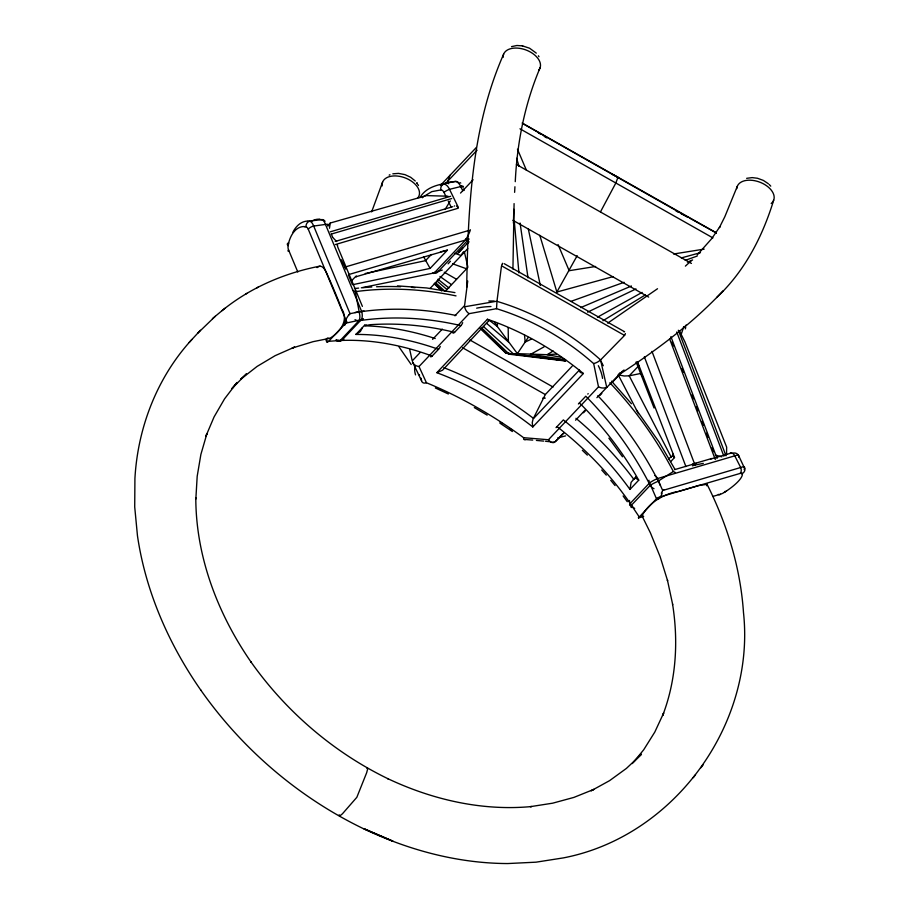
<?xml version="1.0" encoding="UTF-8"?>
<svg xmlns="http://www.w3.org/2000/svg" width="909" height="909" viewBox="0 0 909 909"><rect width="100%" height="100%" fill="white"/><g stroke="black" fill="none" stroke-linecap="round" stroke-linejoin="round"><path stroke-width="1.36" d="M512.926 269.041L514.085 203.605M466.681 287.312C468.101 208.638 471.351 127.328 503.62 54.21M496.519 308.674L469.055 313.673L419.015 366.543L426.446 382.757A259.758 135.35 36.6 0 1 523.618 437.695L548.457 439.74L598.497 386.859L593.691 363.657A259.758 240.271 59 0 0 496.53 308.685L496.962 301.356A266.576 245.953 58.4 0 1 600.588 359.919L606.678 387.132M726.53 454.625L726.655 447.137L684.841 341.704L679.432 330.853M513.415 223.228L513.846 209.275M497.473 323.718L497.359 326.547L517.38 353.646L547.138 354.692L556.388 354.067M326.195 340.568L326.445 339.023M514.619 192.344L514.926 186.754M515.267 181.664C517.13 142.588 524.754 103.853 540.105 67.743M742.153 474.362L742.153 473.6A4.92 4.727 -15.5 0 0 744.46 467.146A8.613 1.534 -27.3 0 0 740.642 467.521L662.65 490.508M683.534 326.797A4.875 1.477 -24.3 0 1 683.613 327.229L681.08 334.751M744.414 467.942L738.528 455.386A4.943 4.761 -20.7 0 0 732.859 453.193M467.737 281.029L464.59 305.56L454.898 315.809M501.427 266.417L496.973 301.197L464.613 306.788A6.84 4.045 64.5 0 0 469.055 313.582M366.077 325.49L369.895 324.74A275.745 221.444 37.8 0 1 454.591 332.342L460.943 325.615A276.915 224.375 36.5 0 0 358.964 320.707A6.465 4.897 41.7 0 1 355.01 319.65M329.456 228.284L330.297 223.012L426.469 195.605L447.967 196.208M362.418 327.729L360.316 331.58L355.896 334.444L364.668 325.172L366.293 325.024M579.306 370.418L580.215 372.383L583.385 373.508L532.799 426.957L529.049 424.06A272.189 189.526 40.8 0 0 441.013 374.292L436.831 372.679L487.406 319.241L491.678 320.741A272.189 225.091 46.8 0 1 579.703 370.542L583.385 373.508M339.205 814.771L339.557 816.134L342.432 813.805L356.839 797.307L366.668 772.718L367.793 768.457L366.85 768.287M638.425 517.88L638.732 516.755M297.811 271.996L288.596 250.009A4.409 2.454 80.4 0 1 288.142 245.68L288.698 243.362M635.891 476.759L636.243 478.509L638.743 480.157L629.971 489.417L626.619 484.849A275.745 207.604 36.1 0 0 563.353 419.913L557.012 426.605A276.915 207.502 34.6 0 1 631.448 505.199A6.465 2.079 -35.3 0 0 632.05 507.495M356.169 276.813L356.192 275.882M685.284 328.91L685.738 327.49M351.703 280.54L351.385 281.313M638.561 517.982L638.584 517.914A6.318 1.648 -27.9 0 1 639.3 516.96L656.457 498.791A6.318 1.682 -27.4 0 1 657.707 497.666L698.521 485.531L707.077 484.349C727.03 524.061 740.346 567.409 743.437 611.871L743.46 612.302C755.709 724.268 674.126 836.541 563.387 857.891L536.037 862.175L507.779 863.55C457.897 863.402 408.698 850.165 363.805 828.849L363.384 828.656C298.595 797.386 242.248 749.096 200.9 690.261L200.639 689.874M371.633 211.888L382.587 182.095M346.681 321.763L308.265 229.227A4.409 2.454 80.4 0 0 305.935 226.875L304.367 226.807M463.329 251.963L460.943 255.463L454.92 253.35M501.984 264.621L501.575 265.814L624.506 335.398M350.033 313.73L313.696 226.057L325.513 224.421A4.863 1.886 -24.7 0 1 328.365 225.875M450.091 175.21L447.932 180.982L448.58 183.743M466.226 238.658L466.249 238.612A6.602 3.829 75.5 0 1 465.419 240.01L434.809 272.336A6.624 3.829 76.1 0 1 433.638 273.052M773.695 200.162C762.515 236.579 744.766 271.189 716.678 297.527C687.988 326.763 654.855 351.249 620.631 373.599M737.29 186.345L724.825 216.74L719.405 227.568L719.939 226.614L711.667 238.715L697.248 254.895M502.222 263.996L502.552 263.28M662.377 491.133L661.275 493.235M572.17 366.179L545.32 394.551L533.424 418.333A277.075 193.287 40.8 0 0 443.831 367.679M706.782 485.781L707.077 484.349M577.181 255.668L556.876 292.028L539.787 235.283M600.508 211.82L615.836 183.004L617.995 177.232L612.155 174.312M445.137 209.343L450.285 200.923M528.231 337.444L517.38 353.646L509.358 354.237L505.552 352.828L480.134 328.194M419.947 197.628C427.139 185.072 442.547 184.118 455.034 181.505L455.784 181.527A9.749 5.102 76.2 0 1 459.84 184.891L462.817 190.81M693.272 777.684L695.51 774.775M700.907 767.741L703.134 764.844M191.947 339.432C157.189 377.19 137.714 427.616 134.918 478.623L134.714 506.938L137.464 535.765C145.622 591.464 168.813 644.265 200.9 690.261M632.38 763.571L643.742 749.72L654.798 732.075L663.695 712.951L662.684 715.474C676.285 680.068 678.512 641.175 672.535 603.928M634.005 761.731L641.459 754.243L626.415 768.412L609.598 780.638L591.145 790.796L593.861 789.376L573.897 797.409L552.672 803.181L530.39 806.658L531.549 806.544C482.134 811.214 432.309 799.693 387.711 778.615L388.132 778.808C333.421 752.334 286.005 711.474 250.941 661.888L251.202 662.275C217.865 614.143 195.855 556.865 195.799 497.825L195.844 499.041L197.185 476.316L200.889 454.42L206.934 433.593L205.786 436.445L214.07 416.947L224.546 398.881L237.101 382.428L231.977 388.518L246.475 373.86L240.771 379.178L257.122 366.407L275.132 355.669L294.641 347.068L292.13 348.09L313.026 341.682L329.887 338.296C339.727 332.433 349.249 320.513 341.67 308.855C337.387 297.777 332.774 286.812 327.933 275.961C326.161 271.939 322.615 262.712 317.071 267.61M668.558 458.897L672.967 455.352M489.587 320.491L497.359 326.547L494.371 321.752M448.103 263.815L450.444 261.235M197.639 333.308L215.251 316.321M189.129 342.488L200.457 330.262M587.771 394.086L588.203 393.631M327.547 225.909L330.297 223.012M440.388 185.47L476.305 147.508M351.408 280.972L355.18 276.984L447.41 250.145L430.116 268.405L353.521 284.517M445.989 183.027L477.066 150.201M460.533 193.072L473.123 179.755M326.274 339.148L327.467 342.023A6.318 3.511 80.7 0 0 328.626 341.318L345.84 323.138A6.318 3.522 80.1 0 0 346.693 321.775M325.058 221.353A4.943 4 -77.3 0 0 321.661 219.603A8.658 4.181 81.7 0 1 325.49 224.455L361.623 311.389A6.352 2.841 82.8 0 1 361.203 319.786L341.784 340.341L328.66 341.329M431.377 254.475L425.537 260.656L365.27 273.518M429.991 288.539L467.783 248.612M445.592 290.971L467.783 267.519M419.992 352.681L412.231 360.884L409.777 349.806M432.593 339.364L442.297 329.126M489.087 320.423L442.592 370.156L436.956 372.667M579.476 369.963L533.083 418.981L532.242 422.64L532.799 426.957M620.074 372.713L618.154 374.735L638.482 413.72M562.966 433.536L555.206 441.729L563.921 433.036M575.567 420.208L585.26 409.97M596.895 397.676L622.392 371.247M583.487 412.766L585.419 410.732M599.895 395.438L601.826 393.404M612.439 382.189L624.017 369.952M638.959 365.532L629.21 375.826L624.153 375.985L618.586 374.894M629.971 489.417L631.096 482.338L635.743 476.964M670.751 461.556L674.523 457.568L637.47 361.725M631.437 505.199L650.196 485.383A6.465 0.818 -26 0 1 657.809 481.44M430.457 356.726A6.465 2.397 -75 0 0 432.173 355.998L438.524 349.317A6.499 2.409 -75 0 0 440.251 346.409M556.876 426.741L556.024 427.639M579.294 403.062L578.408 403.971M716.678 297.527L723.007 290.869M457.863 253.247L468.896 241.794M458.522 252.543L462.704 248.157M600.679 359.839L624.165 335.819M466.987 243.748L468.737 241.976M422.321 197.764L422.935 197.173M685.386 266.121L691.465 260.542M423.56 196.605L431.798 191.64L440.854 189.936A4.875 2.818 75.8 0 1 444.012 192.424L446.376 197.276M222.069 310.639C250.214 287.653 284.551 272.961 320.116 266.11M212.433 318.673L224.875 308.287M657.525 288.732L607.678 323.172M673.114 454.125L672.603 455.716L674.523 457.568M442.263 270.087L434.809 272.336M726.484 490.917L724.359 492.348A4.409 1.159 -27.6 0 1 720.462 494.201A4.863 2.511 71.8 0 1 718.303 494.371M633.334 479.509L635.573 478.089M659.854 484.974A6.477 4.079 58.2 0 0 658.309 481.066L673.353 471.521L675.239 472.464M553.195 350.999L547.138 354.692L560.91 357.226M602.872 320.775L645.276 294.959M447.41 250.145L440.49 251.861M544.139 346.818L530.492 354.396L565.58 359.657M597.463 317.196L642.118 292.391M245.691 294.05L247.021 293.323M256.827 287.869L258.145 287.142M440.706 185.186L447.717 182.402L455.045 181.493A4.772 3.875 85.3 0 1 458.931 183.175M531.538 339.034L525.163 342.079L524.527 335.023M587.589 312.151L635.993 288.926M389.166 175.107L389.95 174.733M580.692 307.606L631.437 285.994M687.409 262.167L692.613 259.951M570.909 301.39L624.085 282.301M685.238 260.349L697.203 256.054M511.528 46.632L516.926 45.495L522.652 45.882M468.544 239.181L465.419 239.999M677.478 491.576C663.025 494.36 648.799 502.757 641.981 515.823L650.435 532.924L660.116 556.694L667.57 580.681L667.422 580.022L672.705 604.678M330.183 231.852L450.648 196.287M331.285 234.079L451.75 198.526M335.205 241.442L452.727 206.695M335.376 244.544L458.295 208.195A4.886 2.829 75.8 0 0 456.5 206.048M469.18 230.352L344.909 267.098L341.284 259.713M348.817 274.541L469.033 238.987L437.581 272.223L361.293 287.823M674.478 469.68L696.101 463.329M678.489 491.496L740.119 473.43A4.409 1.159 -27.6 0 1 742.153 473.555L742.153 473.6M692.465 464.135L711.804 458.477M715.394 457.682L729.859 453.466A4.431 1.159 -27.6 0 1 731.279 453.227M710.565 459.09L714.19 458.034M712.815 496.439L720.451 494.212M638.584 517.914L643.686 516.46M556.876 292.028L612.939 276.666M681.318 257.917L700.464 252.668M557.66 437.945L565.546 435.9M460.738 186.55L449.523 189.322A9.681 5.068 76.1 0 0 443.717 184.232A4.852 3.954 83.1 0 0 440.854 189.936M746.653 178.323L752.197 177.607L757.492 178.266L763.333 180.402L768.31 183.698M345.84 323.138L361.203 319.82M350.045 313.673L361.623 311.389M392.824 173.824L398.528 173.38L404.994 174.642L410.686 177.3L415.277 181.005M643.402 378.451L640.811 373.44L629.21 375.826L671.217 457.193M692.465 465.84A6.511 1.977 -24.3 0 1 695.033 465.067L703.327 463.363M595.622 266.473L569.182 270.7L558.058 244.566M673.558 254.009L704.18 249.111M488.815 300.993L494.144 300.993M307.935 221.239L321.661 219.66L319.661 219.455M329.274 338.421L327.365 337.989M355.896 334.444L360.68 334.467A275.745 199.48 48.3 0 1 438.524 349.329M545.252 398.119L542.764 398.085M397.449 285.88L426.696 287.96L454.943 292.607M643.299 516.176L641.981 515.823M525.288 439.49L532.708 440.104M536.39 440.422L543.707 441.104M545.525 441.274L550.956 441.831M552.752 442.013L554.558 442.206M565.534 361.009L509.358 354.237L481.725 328.001M565.603 360.748L513.71 354.192L483.463 326.501M509.756 353.374L505.552 352.828L481.111 328.91M515.346 354.101L565.716 360.623M522.243 45.802L529.606 48.234L536.287 53.131M365.441 325.672L364.668 325.172M715.315 455.057L721.803 456.841M488.826 320.707L487.429 319.275M452.625 263.792L465.806 268.53M435.331 387.95L448.353 393.983M676.035 210.99L678.512 212.297M680.989 213.592L688.431 217.501L522.777 123.613M353.294 290.403L355.294 291.664A304.265 246.259 36.7 0 1 456.034 295.891M689.67 218.149L716.44 233.022M522.13 123.022L716.315 232.829M519.971 128.794L712.929 237.908M516.414 164.461L691.431 263.428M512.892 220.308L648.674 297.095M504.154 263.655L624.608 331.762M469.976 340.034L553.07 387.029M462.624 347.783L545.32 394.551M444.24 272.223L456.42 279.199M474.316 407.584L487.167 415.118M538.23 132.691L540.628 134.157M544.218 136.373L546.616 137.838M460.068 182.629L460.761 183.095M499.859 423.105L512.381 431.525M439.922 276.438L451.375 284.562M637.652 364.009L636.266 362.248M437.956 279.199L448.955 287.971M437.093 281.108L446.819 289.392M486.769 323.468L508.381 341.886L508.176 327.683M435.491 282.563L444.876 291.164M434.661 283.29L441.819 290.096M582.351 450.307L587.35 455.114M434.354 283.733L441.467 290.607M434.377 283.869L441.49 290.766M769.184 184.47L770.764 186.14M332.796 237.51L336.625 241.533M611.564 381.189L631.448 403.744M601.713 470.01L606.28 475.123M430.105 268.394L423.708 256.94M610.723 480.304L615.052 485.565M336.762 244.601L337.693 245.805M636.345 409.879L659.048 441.99L674.796 469.067M608.882 438.183L622.506 456.772M419.594 375.303L419.117 374.644M623.108 495.962L627.278 501.7M411.198 364.532L399.062 346.977M601.144 361.498L603.281 365.725M639.118 516.766L630.198 503.427L649.617 482.906A6.352 0.852 -27.9 0 1 657.389 478.611L734.767 455.841L740.676 467.499M538.401 55.79L538.98 56.722M638.743 480.157L635.823 475.123A275.745 213.32 51 0 0 579.419 402.926L585.782 396.21A276.915 214.479 52.6 0 1 650.196 485.383A6.465 4.863 44.1 0 0 654.025 488.69M417.981 184.595L418.47 185.538M449.523 189.322L458.318 207.377M448.273 201.15L451.091 206.957M463.488 189.038L464.158 190.435M662.672 490.462L657.366 478.623A4.795 2.75 77 0 0 654.9 475.6M517.46 149.19L526.356 170.097M337.523 246.464L362.384 306.378M331.24 233.84L332.592 237.09M348.431 274.995L350.681 280.392M351.124 281.472L352.465 284.71M656.241 498.234L649.617 482.906A5.045 3.909 43.7 0 1 648.946 480.259M636.175 362.043L654.06 408.005M717.065 458.477L670.899 336.625M678.33 330.228L725.984 455.795M676.739 331.978L723.894 456.227M671.978 341.977L673.478 345.943M681.989 368.418L683.488 372.395M691.999 394.87L693.499 398.835M696.51 406.766L698.01 410.732M702.009 421.31L703.521 425.276M706.52 433.207L708.02 437.172M712.031 447.751L713.531 451.716M669.717 339.171L715.281 459.488M651.969 351.374L695.021 465.078M644.345 356.828L685.897 466.556M516.607 158.28L519.05 166.381M464.283 251.509L467.805 266.712M420.992 378.144L421.594 380.848L412.481 361.873A6.84 5.772 10.6 0 0 419.004 366.463M528.243 228.636L540.344 285.494M355.294 291.664L359.203 311.946A283.142 229.17 36.7 0 1 455.898 315.457M640.697 372.77L640.811 373.44M520.073 223.023L528.015 277.824M514.244 220.682L518.937 272.916M738.631 456.375L738.517 455.398A8.658 1.523 -27.5 0 0 734.733 455.875A4.863 3.147 74.4 0 0 729.847 453.455M738.869 456.261A44.575 11.715 -27.6 0 1 738.778 457.25M740.71 467.476A4.863 3.17 75.9 0 1 740.119 473.43M744.551 467.987A43.757 11.499 -27.6 0 1 744.141 469.658M725.143 491.349A4.92 1.545 57.2 0 1 724.337 492.292M742.392 474.248A37.042 9.726 -27.6 0 1 726.609 490.928M630.267 503.404A5.045 3.829 43.1 0 1 629.505 500.484M630.471 505.529A6.352 1.841 -35.3 0 1 630.21 503.427M662.127 493.155A6.954 3.988 -60.6 0 1 657.911 499.359M663.729 489.542A9.533 2.466 -56.9 0 1 663.468 490.246M686.113 325.013A4.852 4.522 10.9 0 1 683.625 327.217M597.827 395.722A283.142 219.274 52.4 0 1 658.298 481.077M609.848 382.769A304.265 235.624 52.4 0 1 673.353 471.521M634.687 508.381A6.465 5.045 42.7 0 1 631.357 505.234M575.965 418.31A281.949 212.376 36.3 0 1 633.755 479.248M359.089 312.094A6.465 2.807 80.9 0 1 358.953 320.684L340.216 340.523A6.465 5.011 45.2 0 1 336.137 339.568M354.964 312.571A6.477 2.829 -11.4 0 1 359.214 311.923M336.353 340.511A6.465 4.068 88.2 0 0 340.205 340.5A276.915 197.605 49.2 0 1 432.173 356.055M354.453 288.573A309.628 250.35 36.8 0 1 358.646 288.096M362.85 287.676A309.628 250.35 36.8 0 1 371.792 287.005M376.542 286.767A309.628 250.35 36.8 0 1 400.517 286.744M411.425 287.358A309.628 250.35 36.8 0 1 415.072 287.653M462.692 322.661A6.465 2.397 -75 0 1 460.943 325.604M364.748 325.82A281.949 204.252 48.1 0 1 435.218 338.534M454.591 332.319A6.499 2.409 -75 0 1 452.898 333.046M460.715 186.584A4.806 1.273 -26.6 0 1 463.158 187.265M444.035 192.424A4.852 1.295 -25.7 0 1 449.444 189.424M433.377 273.518A7.386 2.238 -60.6 0 1 432.957 272.734M470.396 229.772A7.374 0.966 -63.2 0 1 466.147 239.01M461.408 185.822A4.715 2.727 76.2 0 1 462.351 186.845M437.57 272.2A6.511 3.761 75.8 0 1 434.343 272.541M454.341 206.07A4.886 2.829 75.8 0 1 454.614 205.888M344.92 267.087A6.511 3.761 75.8 0 1 345.67 269.144M311.548 221.251A44.575 24.816 80.4 0 1 319.638 219.194M313.673 226.08A8.613 4.17 81.5 0 0 309.617 221.251A4.92 3.988 -80 0 0 305.992 226.864M308.242 229.227A4.863 1.886 -26 0 1 313.73 225.989M292.914 232.204A43.757 24.361 80.4 0 1 307.912 221.069M288.187 245.669A4.92 2.261 10.7 0 1 288.573 242.851M288.562 243.214A37.042 20.623 80.4 0 1 304.333 226.546M343.841 339.284A5.045 3.829 43 0 1 341.75 340.261A6.352 3.829 88.7 0 1 338.171 340.375M361.612 311.412A4.795 1.409 -25.1 0 1 364.339 311.276M363.361 318.65A5.045 3.909 43.9 0 1 361.18 319.729M327.274 342.318A6.954 2.307 -52.2 0 1 326.604 340.239M289.164 251.316A4.863 1.227 -19.7 0 1 288.562 250.009M345.375 324.649A6.954 1.466 -60.4 0 1 345.193 321.172A6.954 1.466 -60.4 0 1 350.079 313.446M348.829 314.923A9.533 1.295 -64 0 1 348.636 315.378M606.735 387.189A6.84 4.954 12.8 0 1 598.554 386.802M554.592 442.297A6.84 4.863 73.3 0 1 548.513 439.683M426.446 382.746A6.954 4.409 -52.1 0 1 421.56 380.996M500.132 422.094A266.576 140.509 36.7 0 1 502.257 423.492M509.654 428.446A266.576 140.509 36.7 0 1 511.744 429.889M525.197 439.661A6.954 1.932 -68.2 0 1 524.743 439.933M523.789 439.502A6.954 1.932 -68.2 0 1 523.675 437.604M600.565 359.941A6.954 2.659 -32.6 0 1 593.804 363.498M625.381 333.569A5 2.375 -44.8 0 1 624.665 335.387M623.699 331.694A5 2.375 -44.8 0 1 623.983 331.683M382.155 185.925A19.464 11.908 20.4 0 1 404.198 177.55A19.464 11.908 20.4 0 1 417.617 198.128M415.549 374.894A49.166 28.815 3.7 0 1 415.038 365.713M736.801 188.652A19.464 11.897 20.6 0 1 761.106 182.698A19.464 11.897 20.6 0 1 771.184 203.491M598.338 365.691A49.166 29.633 37.6 0 1 602.576 378.428M503.12 57.415A19.464 11.885 20.5 0 1 525.686 49.87A19.464 11.885 20.5 0 1 538.617 70.277M476.657 308.162A49.166 25.157 6.3 0 1 490.974 306.526M392.756 841.109L364.1 828.792L392.756 841.109M417.401 183.675L416.742 182.732L417.367 183.629"/></g></svg>
